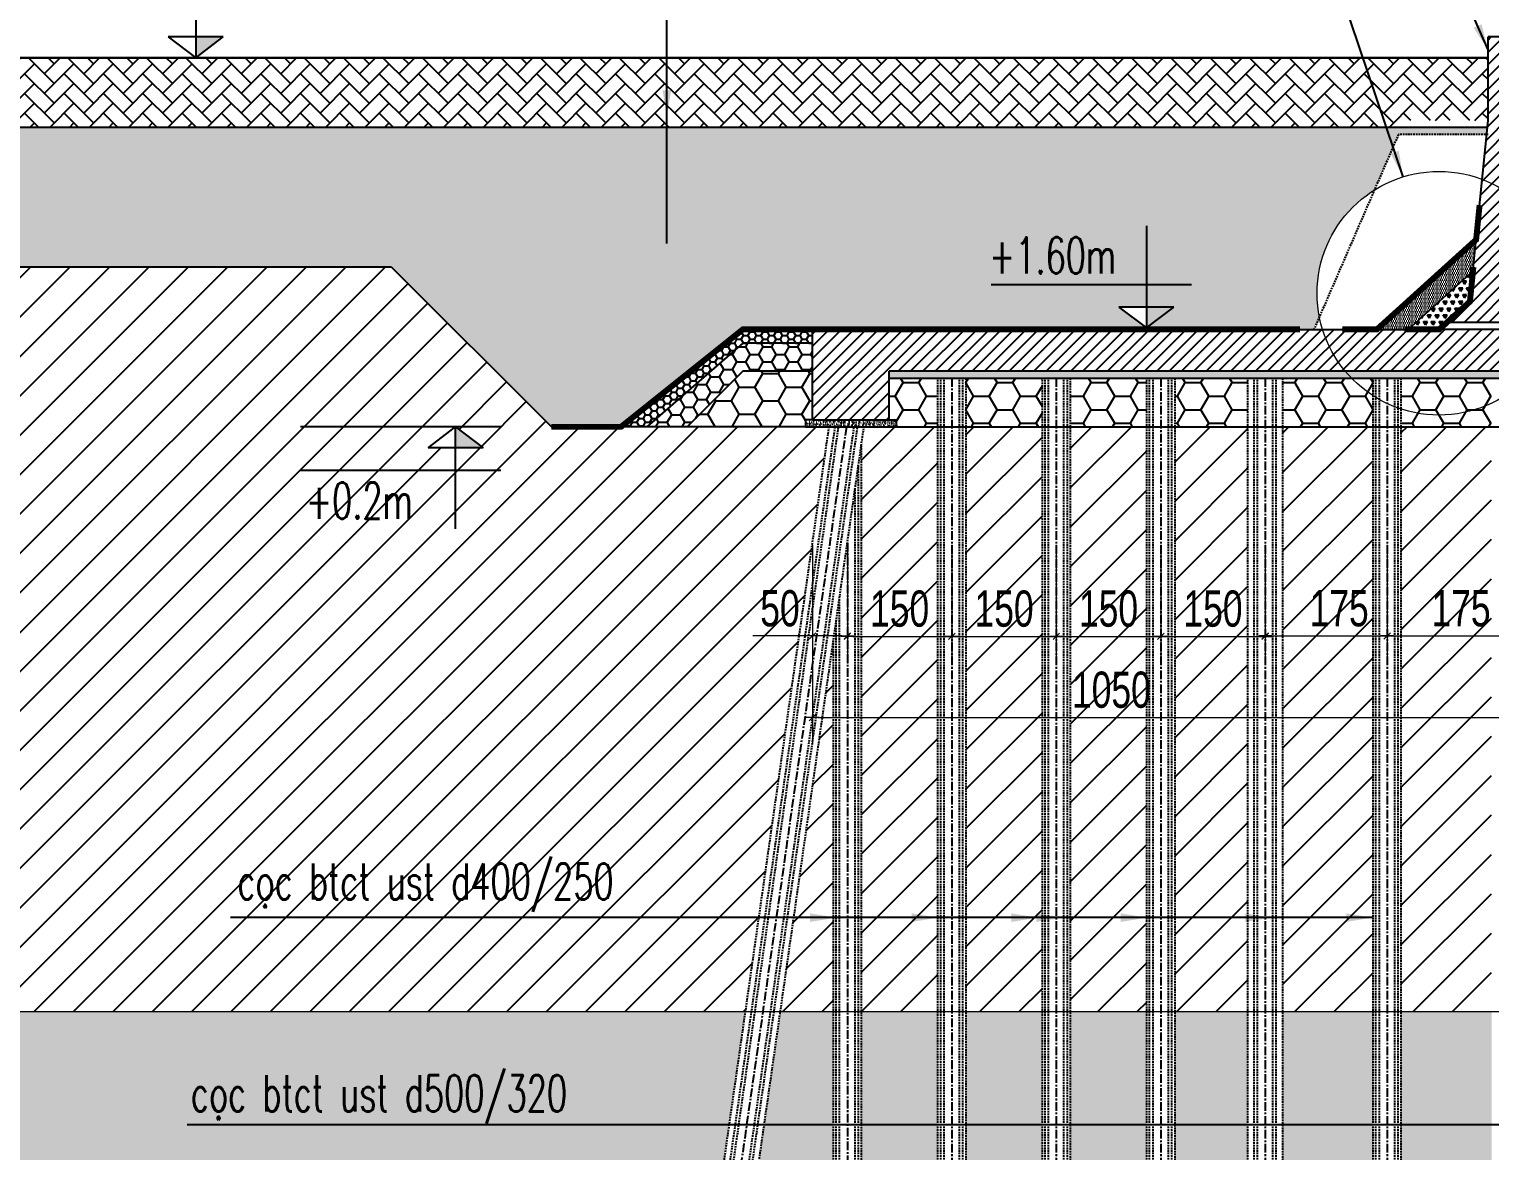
# Model space of a CAD drawing. Header units: millimetres. Extents: x -95488 to 835450, y -398213 to -214134.
# Drawn here: x 42116 to 63090, y -260190 to -244079 of the extents above; entities that cross this region are included whole.
import ezdxf
from ezdxf.enums import TextEntityAlignment as Align

# ---------------------------------------------------------------- set-up
doc = ezdxf.new("R2010")
doc.units = ezdxf.units.MM
doc.header["$MEASUREMENT"] = 0
doc.linetypes.add('CENTER', pattern=[2, 1.25, -0.25, 0.25, -0.25])
doc.linetypes.add('HIDDEN', pattern=[0.375, 0.25, -0.125])
for name, color, linetype in [('bao', 2, 'Continuous'), ('Border', 2, 'Continuous'), ('Bound', 1, 'Continuous'), ('center', 9, 'CENTER'), ('coc an', 4, 'HIDDEN'), ('DatTN', 7, 'DAT_LINE'), ('DIMENSION', 4, 'Continuous'), ('DLINE', 4, 'Continuous'), ('HACTH', 7, 'Continuous'), ('Hatch', 250, 'Continuous'), ('hidden', 4, 'HIDDEN')]:
    doc.layers.add(name, color=color, linetype=linetype)
for name, color, linetype, lineweight in [('DIM', 177, 'Continuous', 20), ('MANH1', 251, 'Continuous', 13), ('TEXT', 2, 'Continuous', 20), ('THAY', 7, 'Continuous', 25)]:
    doc.layers.add(name, color=color, linetype=linetype, lineweight=lineweight)
doc.styles.add('ROMANS', font='vnsimli.shx', dxfattribs={"width": 0.6})
doc.styles.add('THUONG', font='vnsimli.shx', dxfattribs={"width": 0.55})
doc.styles.add('TXTDIM', font='VNARIAL_0.TTF', dxfattribs={"width": 0.7})
doc.linetypes.add('DAT_LINE', pattern='A,0.2,[2,g.shx,S=0.017,R=0,X=-0.017,Y=0],0.22', length=0.42)
doc.dimstyles.new('250', dxfattribs={"dimscale": 250, "dimtxt": 1.8, "dimasz": 1.5, "dimexe": 0.5, "dimexo": 0.5, "dimgap": 0.9, "dimtad": 1, "dimdec": 3, "dimlfac": 0.1, "dimdsep": 46, "dimtxsty": 'ROMANS', "dimcen": -0.5, "dimclrd": 4, "dimclre": 7, "dimclrt": 2, "dimadec": 3, "dimazin": 2, "dimtfac": 1, "dimtdec": 3, "dimtix": 1, "dimtmove": 1, "dimatfit": 3, "dimfxl": 1, "dimtolj": 1, "dimtzin": 0, "dimlwd": -1, "dimlwe": -1, "dimarcsym": 0})
doc.dimstyles.new('DIM 260', dxfattribs={"dimscale": 260, "dimtxt": 2, "dimasz": 0.3, "dimexe": 1.5, "dimexo": 0, "dimgap": 0.5, "dimtad": 1, "dimdec": 0, "dimzin": 12, "dimdsep": 46, "dimtxsty": 'TXTDIM', "dimblk": 'SLASH', "dimcen": 1.5, "dimclrd": 256, "dimclre": 256, "dimclrt": 2, "dimadec": 0, "dimazin": 0, "dimtfac": 1, "dimtdec": 0, "dimtix": 1, "dimtmove": 0, "dimatfit": 3, "dimldrblk": 'DOT', "dimfxl": 2, "dimtolj": 1, "dimtzin": 0, "dimlwd": 9, "dimlwe": 9, "dimarcsym": 1})
pattern_1 = [(50, (606541.646, -105292.167), (71.726018, -6.2752135), [7.5, -82.5]), (355, (606541.646, -105292.17), (-13.875133, 75.219213), [6, -66]), (100.4514, (606547.62, -105292.69), (57.850938, 68.943954), [6.374019, -70.114211]), (46.1842, (606541.646, -105272.17), (106.724105, -16.551901), [11.25, -123.75]), (96.6356, (606550.54, -105273.55), (93.46627, 97.411787), [9.561029, -105.1713]), (351.1842, (606541.65, -105272.17), (93.466195, 97.41186), [9, -99]), (21, (606551.646, -105277.167), (59.690705, -40.261889), [7.5, -82.5]), (326, (606551.646, -105277.17), (24.331533, 72.5150045), [6, -66]), (71.4514, (606556.62, -105280.52), (84.022263, 32.25305), [6.374019, -70.114211]), (37.5, (606541.646, -105292.167), (1.2159855, 33.2893854), [0, -65.2, 0, -67, 0, -66.25]), (7.5, (606541.646, -105292.167), (26.3069537, 39.4411712), [0, -38.2, 0, -63.7, 0, -25.25]), (327.5, (606519.346, -105292.167), (53.3822436, -2.2554872), [0, -25, 0, -78, 0, -103.5]), (317.5, (606509.346, -105292.167), (58.318617, 10.0104982), [0, -32.5, 0, -51.8, 0, -73.5])]

# ---------------------------------------------------------------- blocks, each defined once
blk = doc.blocks.new('Caodo')
at = {"layer": 'DLINE'}
blk.add_hatch(color=256, dxfattribs=at).paths.add_polyline_path([(-0.018, 1.186), (-1.598, 1.186), (-0.018, -0.014)])
for p, q in [((-0.018, 5.849), (-0.018, -0.014)), ((8.891, 2.486), (-2.606, 2.486)), ((-0.018, -0.014), (-1.598, 1.186)), ((-1.598, 1.186), (1.562, 1.186)), ((1.562, 1.186), (-0.018, -0.014)), ((-2.606, -0.014), (8.891, -0.014))]:
    blk.add_line(p, q, dxfattribs=at)
blk = doc.blocks.new('SLASH')
at = {"layer": 'DIM', "color": 16, "linetype": 'Continuous'}
for p, q in [((-1.2, 0), (1.2, 0)), ((-0.6, -0.6), (0.6, 0.6))]:
    blk.add_line(p, q, dxfattribs=at)
blk = doc.blocks.new('*D101')
at = {"layer": 'Defpoints', "color": 0}
for p in [(53365, -251484), (53865, -251484), (53865, -252795)]:
    blk.add_point(p, dxfattribs=at)
at = {"layer": 'DIM', "lineweight": 9}
for p, q in [((53365, -251484), (53365, -253185)), ((53865, -251484), (53865, -253185)), ((53365, -252795), (52507, -252795)), ((53787, -252795), (53443, -252795))]:
    blk.add_line(p, q, dxfattribs=at)
at = {"layer": 'DIM', "lineweight": 9, "xscale": 78, "yscale": 78, "zscale": 78, "rotation": 180}
blk.add_blockref('SLASH', (53365, -252795), dxfattribs=at)
at = {"layer": 'DIM', "lineweight": 9, "xscale": 78, "yscale": 78, "zscale": 78}
blk.add_blockref('SLASH', (53865, -252795), dxfattribs=at)
at = {"layer": 'DIM', "color": 2, "insert": (52897, -252400), "char_height": 520, "attachment_point": 5, "style": 'TXTDIM'}
blk.add_mtext('\\A1;50', dxfattribs=at)
blk = doc.blocks.new('_Dot')
at = {"color": 0, "linetype": 'ByBlock', "lineweight": -2}
blk.add_line((-0.5, 0), (-1, 0), dxfattribs=at)
at = {"color": 0, "linetype": 'ByBlock', "const_width": 0.5}
blk.add_lwpolyline([(-0.25, 0, 1), (0.25, 0, 1)], format="xyb", close=True, dxfattribs=at)
blk = doc.blocks.new('*D102')
at = {"layer": 'Defpoints', "color": 0}
for p in [(53865, -251484), (55365, -251484), (55365, -252801)]:
    blk.add_point(p, dxfattribs=at)
at = {"layer": 'DIM', "lineweight": 9}
for p, q in [((53865, -251484), (53865, -253191)), ((55365, -251484), (55365, -253191)), ((53943, -252801), (55287, -252801))]:
    blk.add_line(p, q, dxfattribs=at)
at = {"layer": 'DIM', "lineweight": 9, "xscale": 78, "yscale": 78, "zscale": 78, "rotation": 180}
blk.add_blockref('SLASH', (53865, -252801), dxfattribs=at)
at = {"layer": 'DIM', "lineweight": 9, "xscale": 78, "yscale": 78, "zscale": 78}
blk.add_blockref('SLASH', (55365, -252801), dxfattribs=at)
at = {"layer": 'DIM', "color": 2, "insert": (54615, -252405), "char_height": 520, "attachment_point": 5, "style": 'TXTDIM'}
blk.add_mtext('\\A1;150', dxfattribs=at)
blk = doc.blocks.new('*D103')
at = {"layer": 'Defpoints', "color": 0}
for p in [(55365, -251484), (56865, -251484), (56865, -252801)]:
    blk.add_point(p, dxfattribs=at)
at = {"layer": 'DIM', "lineweight": 9}
for p, q in [((55365, -251484), (55365, -253191)), ((56865, -251484), (56865, -253191)), ((55443, -252801), (56787, -252801))]:
    blk.add_line(p, q, dxfattribs=at)
at = {"layer": 'DIM', "lineweight": 9, "xscale": 78, "yscale": 78, "zscale": 78, "rotation": 180}
blk.add_blockref('SLASH', (55365, -252801), dxfattribs=at)
at = {"layer": 'DIM', "lineweight": 9, "xscale": 78, "yscale": 78, "zscale": 78}
blk.add_blockref('SLASH', (56865, -252801), dxfattribs=at)
at = {"layer": 'DIM', "color": 2, "insert": (56115, -252405), "char_height": 520, "attachment_point": 5, "style": 'TXTDIM'}
blk.add_mtext('\\A1;150', dxfattribs=at)
blk = doc.blocks.new('*D104')
at = {"layer": 'Defpoints', "color": 0}
for p in [(56865, -251484), (58365, -251484), (58365, -252801)]:
    blk.add_point(p, dxfattribs=at)
at = {"layer": 'DIM', "lineweight": 9}
for p, q in [((56865, -251484), (56865, -253191)), ((58365, -251484), (58365, -253191)), ((56943, -252801), (58287, -252801))]:
    blk.add_line(p, q, dxfattribs=at)
at = {"layer": 'DIM', "lineweight": 9, "xscale": 78, "yscale": 78, "zscale": 78, "rotation": 180}
blk.add_blockref('SLASH', (56865, -252801), dxfattribs=at)
at = {"layer": 'DIM', "lineweight": 9, "xscale": 78, "yscale": 78, "zscale": 78}
blk.add_blockref('SLASH', (58365, -252801), dxfattribs=at)
at = {"layer": 'DIM', "color": 2, "insert": (57615, -252405), "char_height": 520, "attachment_point": 5, "style": 'TXTDIM'}
blk.add_mtext('\\A1;150', dxfattribs=at)
blk = doc.blocks.new('*D105')
at = {"layer": 'Defpoints', "color": 0}
for p in [(58365, -251484), (59865, -251484), (59865, -252801)]:
    blk.add_point(p, dxfattribs=at)
at = {"layer": 'DIM', "lineweight": 9}
for p, q in [((58365, -251484), (58365, -253191)), ((59865, -251484), (59865, -253191)), ((58443, -252801), (59787, -252801))]:
    blk.add_line(p, q, dxfattribs=at)
at = {"layer": 'DIM', "lineweight": 9, "xscale": 78, "yscale": 78, "zscale": 78, "rotation": 180}
blk.add_blockref('SLASH', (58365, -252801), dxfattribs=at)
at = {"layer": 'DIM', "lineweight": 9, "xscale": 78, "yscale": 78, "zscale": 78}
blk.add_blockref('SLASH', (59865, -252801), dxfattribs=at)
at = {"layer": 'DIM', "color": 2, "insert": (59115, -252405), "char_height": 520, "attachment_point": 5, "style": 'TXTDIM'}
blk.add_mtext('\\A1;150', dxfattribs=at)
blk = doc.blocks.new('*D106')
at = {"layer": 'Defpoints', "color": 0}
for p in [(59865, -251484), (61615, -251484), (61615, -252795)]:
    blk.add_point(p, dxfattribs=at)
at = {"layer": 'DIM', "lineweight": 9}
for p, q in [((59865, -251484), (59865, -253185)), ((61615, -251484), (61615, -253185)), ((59943, -252795), (61537, -252795))]:
    blk.add_line(p, q, dxfattribs=at)
at = {"layer": 'DIM', "lineweight": 9, "xscale": 78, "yscale": 78, "zscale": 78, "rotation": 180}
blk.add_blockref('SLASH', (59865, -252795), dxfattribs=at)
at = {"layer": 'DIM', "lineweight": 9, "xscale": 78, "yscale": 78, "zscale": 78}
blk.add_blockref('SLASH', (61615, -252795), dxfattribs=at)
at = {"layer": 'DIM', "color": 2, "insert": (60927, -252400), "char_height": 520, "attachment_point": 5, "style": 'TXTDIM'}
blk.add_mtext('\\A1;175', dxfattribs=at)
blk = doc.blocks.new('*D107')
at = {"layer": 'Defpoints', "color": 0}
for p in [(53365, -251484), (63865, -251484), (63865, -253965)]:
    blk.add_point(p, dxfattribs=at)
at = {"layer": 'DIM', "lineweight": 9}
for p, q in [((53365, -251484), (53365, -254355)), ((63865, -251484), (63865, -254355)), ((53443, -253965), (63787, -253965))]:
    blk.add_line(p, q, dxfattribs=at)
at = {"layer": 'DIM', "lineweight": 9, "xscale": 78, "yscale": 78, "zscale": 78, "rotation": 180}
blk.add_blockref('SLASH', (53365, -253965), dxfattribs=at)
at = {"layer": 'DIM', "lineweight": 9, "xscale": 78, "yscale": 78, "zscale": 78}
blk.add_blockref('SLASH', (63865, -253965), dxfattribs=at)
at = {"layer": 'DIM', "color": 2, "insert": (57656, -253570), "char_height": 520, "attachment_point": 5, "style": 'TXTDIM'}
blk.add_mtext('\\A1;1050', dxfattribs=at)
blk = doc.blocks.new('*D129')
at = {"layer": 'Defpoints', "color": 0}
for p in [(61615, -251484), (63365, -251484), (63365, -252795)]:
    blk.add_point(p, dxfattribs=at)
at = {"layer": 'DIM', "lineweight": 9}
for p, q in [((61615, -251484), (61615, -253185)), ((63365, -251484), (63365, -253185)), ((61693, -252795), (63287, -252795))]:
    blk.add_line(p, q, dxfattribs=at)
at = {"layer": 'DIM', "lineweight": 9, "xscale": 78, "yscale": 78, "zscale": 78, "rotation": 180}
blk.add_blockref('SLASH', (61615, -252795), dxfattribs=at)
at = {"layer": 'DIM', "lineweight": 9, "xscale": 78, "yscale": 78, "zscale": 78}
blk.add_blockref('SLASH', (63365, -252795), dxfattribs=at)
at = {"layer": 'DIM', "color": 2, "insert": (62677, -252400), "char_height": 520, "attachment_point": 5, "style": 'TXTDIM'}
blk.add_mtext('\\A1;175', dxfattribs=at)

msp = doc.modelspace()

# ---------------------------------------------------------------- hatches: boundary and pattern name
at = {"layer": 'HACTH'}
h = msp.add_hatch(dxfattribs=at)
h.set_pattern_fill('DOTS', color=256, scale=500, style=0)
h.set_pattern_definition([(0, (891347.102, -94489.252), (15.625, 31.25), [0, -31.25])])
h.paths.add_polyline_path([(62849, -247547.5), (62854.3, -247494.8), (62893.5, -247102.6), (61470.5, -248390.3), (61917.6, -248390.3)])
h = msp.add_hatch(dxfattribs=at)
h.set_pattern_fill('TRIANG', color=256, scale=300, style=0)
h.set_pattern_definition([(60, (891347.1, -94489.25), (-56.25, 97.427858), [56.25, -56.25]), (120, (891347.1, -94489.25), (-112.5, 6e-08), [56.25, -56.25]), (0, (891318.98, -94440.54), (56.25, 97.427858), [56.25, -56.25])])
h.paths.add_polyline_path([(62804.5, -247992.3), (62849, -247547.5), (61917.6, -248390.3), (62364.7, -248390.3)])
at = {"layer": 'Hatch'}
h = msp.add_hatch(dxfattribs=at)
h.set_pattern_fill('ANSI31', color=256, scale=1000, style=0)
h.set_pattern_definition([(45, (111365.48, -3247.08), (-88.38835, 88.38835), [])])
h.paths.add_polyline_path([(54464.7, -248990.3), (55042.8, -248990.3, 0.1427326), (54841.2, -248390.3), (53364.7, -248390.3), (53364.7, -249690.3), (54464.7, -249690.3)])
h.paths.add_polyline_path([(60688.7, -248390.3), (59261.4, -248390.3), (59257, -248393.7), (59252.5, -248390.3), (54841.2, -248390.3, -0.1427326), (55042.8, -248990.3), (61014.2, -248990.3, -0.0984794)])
h.paths.add_polyline_path([(63864.7, -248390.3), (63364.7, -248390.3), (62364.7, -248390.3), (61917.6, -248390.3), (60688.7, -248390.3, 0.0984794), (61014.2, -248990.3), (63705.5, -248990.3, 0.0395282), (63864.7, -248764.6)])
h.paths.add_polyline_path([(63864.7, -248764.6, -0.0395282), (63705.5, -248990.3), (63864.7, -248990.3)], flags=17)
h.paths.add_polyline_path([(63364.7, -246440, 0.0624306), (62980.1, -246236.3), (62804.5, -247992.3), (62475.2, -248290.3), (63364.7, -248290.3)])
h.paths.add_polyline_path([(63364.7, -245290.3), (63364.7, -244190.3), (63064.7, -244190.3), (63064.7, -245390.3), (62980.1, -246236.3, -0.0624306), (63364.7, -246440)])
h = msp.add_hatch(dxfattribs=at)
h.set_pattern_fill('AR-HBONE', color=256, scale=50, style=0)
h.set_pattern_definition([(45, (499406.82, 226214.18), (2e-14, 282.84271), [600, -200]), (135, (499548.24, 226355.6), (2e-14, 282.84271), [600, -200])])
h.paths.add_polyline_path([(63064.7, -244490.3), (41690.7, -244490.3), (41690.7, -245490.3), (61821.4, -245490.3), (61864.7, -245390.3), (63064.7, -245390.3)])
h = msp.add_hatch(dxfattribs=at)
h.set_pattern_fill('AR-SAND', color=256, scale=150, style=0)
h.paths.add_polyline_path([(41327, -247490.3), (41327, -245490.3), (27651.1, -245490.3), (27651.1, -247490.3)])
h.paths.add_polyline_path([(41578.9, -245490.3), (41578.9, -247490.3), (47314.7, -247490.3), (49614.7, -249790.3), (50614.7, -249790.3), (52364.7, -248390.3), (52914.7, -248390.3), (60364.7, -248390.3), (60564.7, -248390.3), (60643.1, -248209.5, -0.0485357), (60610.3, -247872.2, -0.2584883), (61432, -246388.9), (61778, -245590.3), (63044.7, -245590.3), (63054.7, -245490.3)])
h.paths.add_polyline_path([(58554, -248069.4), (58159, -248369.4), (57764.1, -248069.4)], flags=16)
h.paths.add_polyline_path([(55769.8, -247701.1), (57768.1, -247701.1), (57768.1, -246921.1), (55769.8, -246921.1)], flags=24)
at = {"layer": 'Hatch', "lineweight": 30}
h = msp.add_hatch(dxfattribs=at)
h.set_pattern_fill('DOTS', color=4, scale=500, style=0)
h.set_pattern_definition([(0, (891347.102, -94489.252), (15.625, 31.25), [0, -31.25])])
h.paths.add_polyline_path([(62849, -247547.5), (62854.3, -247494.8), (62893.5, -247102.6), (61470.5, -248390.3), (61917.6, -248390.3)])
at = {"layer": 'Hatch'}
h = msp.add_hatch(dxfattribs=at)
h.set_pattern_fill('ANSI31', color=256, scale=3200, style=0)
h.paths.add_polyline_path([(41578.9, -258190.3), (52397.9, -258190.3), (53597.9, -249790.3), (53364.7, -249790.3), (53264.7, -249790.3), (50614.7, -249790.3), (49614.7, -249790.3), (47314.7, -247490.3), (41578.9, -247490.3)])
h.paths.add_polyline_path([(47844.6, -250090.3), (48239.6, -249790.3), (48634.5, -250090.3)], flags=16)
h.paths.add_polyline_path([(53664.7, -252858.1), (52903, -258190.3), (53664.7, -258190.3)])
h.paths.add_polyline_path([(54064.7, -258190.3), (55164.7, -258190.3), (55164.7, -249790.3), (54103, -249790.3), (54064.7, -250058.1)])
h.paths.add_polyline_path([(55564.7, -258190.3), (56664.7, -258190.3), (56664.7, -249790.3), (55564.7, -249790.3)])
h.paths.add_polyline_path([(57064.7, -258190.3), (58164.7, -258190.3), (58164.7, -249790.3), (57064.7, -249790.3)])
h.paths.add_polyline_path([(58564.7, -258190.3), (59614.7, -258190.3), (59614.7, -249790.3), (58564.7, -249790.3)])
h.paths.add_polyline_path([(60114.7, -258190.3), (61414.7, -258190.3), (61414.7, -249790.3), (60114.7, -249790.3)])
h.paths.add_polyline_path([(61814.7, -258190.3), (63114.7, -258190.3), (63114.7, -249790.3), (61814.7, -249790.3)])
h.paths.add_polyline_path([(64064.7, -255658.1), (63614.7, -252508.1), (63614.7, -258190.3), (64064.7, -258190.3)])
h.paths.add_polyline_path([(45959.9, -251222.8), (47700.7, -251222.8), (47700.7, -250442.8), (45959.9, -250442.8)], flags=24)
h.paths.add_polyline_path([(44907.6, -256953.1), (51999.4, -256953.1), (51999.4, -255764.5), (44907.6, -255764.5)], flags=24)
h.paths.add_polyline_path([(54100.4, -252009.9), (55129.1, -252009.9), (55129.1, -252800.5), (54100.4, -252800.5)], flags=24)
h.paths.add_polyline_path([(55600.4, -252009.9), (56629.1, -252009.9), (56629.1, -252800.5), (55600.4, -252800.5)], flags=24)
h.paths.add_polyline_path([(57100.4, -252009.9), (58129.1, -252009.9), (58129.1, -252800.5), (57100.4, -252800.5)], flags=24)
h.paths.add_polyline_path([(57000.1, -253174.6), (58311.6, -253174.6), (58311.6, -253965.2), (57000.1, -253965.2)], flags=9)
h.paths.add_polyline_path([(58600.4, -252009.9), (59629.1, -252009.9), (59629.1, -252800.5), (58600.4, -252800.5)], flags=9)
h.paths.add_polyline_path([(60410.9, -252004.2), (61443.6, -252004.2), (61443.6, -252794.9), (60410.9, -252794.9)], flags=9)
h = msp.add_hatch(dxfattribs=at)
h.set_pattern_fill('TRIANG', color=256, scale=300, style=0)
h.set_pattern_definition([(60, (891347.1, -94489.25), (-56.25, 97.427858), [56.25, -56.25]), (120, (891347.1, -94489.25), (-112.5, 6e-08), [56.25, -56.25]), (0, (891318.98, -94440.54), (56.25, 97.427858), [56.25, -56.25])])
h.paths.add_polyline_path([(62804.5, -247992.3), (62849, -247547.5), (61917.6, -248390.3), (62364.7, -248390.3)])
h = msp.add_hatch(dxfattribs=at)
h.set_pattern_fill('HONEY', color=256, scale=500, style=0)
h.set_pattern_definition([(0, (719404.33, -94489.25), (93.75, 54.1265875), [62.5, -125]), (120, (719404.33, -94489.25), (-93.75, 54.126588), [62.5, -125]), (60, (719404.33, -94489.25), (2e-07, 108.2531754), [-125, 62.5])])
h.paths.add_polyline_path([(50614.7, -249790.3), (50984.7, -249790.3), (52364.7, -248590.3), (53364.7, -248590.3), (53364.7, -248390.3), (52364.7, -248390.3)])
h = msp.add_hatch(dxfattribs=at)
h.set_pattern_fill('HONEY', color=256, scale=1000, style=0)
h.set_pattern_definition([(0, (719404.33, -94489.25), (187.5, 108.253175), [125, -250]), (120, (719404.33, -94489.25), (-187.5, 108.253176), [125, -250]), (60, (719404.33, -94489.25), (4e-07, 216.50635), [-250, 125])])
h.paths.add_polyline_path([(50984.7, -249790.3), (51564.7, -249790.3), (52364.7, -248990.3), (53364.7, -248990.3), (53364.7, -248590.3), (52364.7, -248590.3)])
h = msp.add_hatch(dxfattribs=at)
h.set_pattern_fill('HONEY', color=256, scale=1800, style=0)
h.paths.add_polyline_path([(51564.7, -249790.3), (53264.7, -249790.3), (53264.7, -249690.3), (53364.7, -249690.3), (53364.7, -248990.3), (52364.7, -248990.3)])
h = msp.add_hatch(dxfattribs=at)
h.set_pattern_fill('AR-CONC', color=256, scale=10, style=0)
h.set_pattern_definition(pattern_1)
h.paths.add_polyline_path([(58637.1, -248990.3), (54464.7, -248990.3), (54464.7, -249090.3), (58637.1, -249090.3)])
h = msp.add_hatch(dxfattribs=at)
h.set_pattern_fill('HONEY', color=256, scale=1800, style=0)
h.set_pattern_definition([(0, (111365.48, -3247.08), (337.5, 194.85572), [225, -450]), (120, (111365.48, -3247.08), (-337.5, 194.85572), [225, -450]), (60, (111365.48, -3247.08), (7e-07, 389.71143), [-450, 225])])
h.paths.add_polyline_path([(55042.4, -249090.3), (54464.7, -249090.3), (54464.7, -249690.3), (54564.7, -249690.3), (54564.7, -249790.3), (54755.6, -249790.3, 0.1721313)])
h.paths.add_polyline_path([(55164.7, -249790.3), (55164.7, -249090.3), (55042.4, -249090.3, -0.1721313), (54755.6, -249790.3)])
h.paths.add_polyline_path([(56664.7, -249090.3), (55564.7, -249090.3), (55564.7, -249790.3), (56664.7, -249790.3)])
h.paths.add_polyline_path([(58164.7, -249090.3), (57064.7, -249090.3), (57064.7, -249790.3), (58164.7, -249790.3)])
h.paths.add_polyline_path([(59614.7, -249790.3), (59614.7, -249090.3), (58564.7, -249090.3), (58564.7, -249790.3)])
h.paths.add_polyline_path([(61414.7, -249790.3), (61414.7, -249344.6, -0.057558), (61104, -249090.3), (60114.7, -249090.3), (60114.7, -249790.3)])
h.paths.add_polyline_path([(63114.7, -249450.6), (63114.7, -249090.3), (61814.7, -249090.3), (61814.7, -249534.7, 0.1930873)])
h.paths.add_polyline_path([(63114.7, -249790.3), (63114.7, -249450.6, -0.1930873), (61814.7, -249534.7), (61814.7, -249790.3)])
h.paths.add_polyline_path([(61104, -249090.3, 0.057558), (61414.7, -249344.6), (61414.7, -249090.3)], flags=17)
h.paths.add_polyline_path([(63731.5, -249790.3), (63864.7, -249790.3), (63864.7, -249090.3), (63631.5, -249090.3)])
h = msp.add_hatch(dxfattribs=at)
h.set_pattern_fill('AR-CONC', color=256, scale=10, style=0)
h.set_pattern_definition(pattern_1)
h.paths.add_polyline_path([(63964.7, -248990.3), (58637.1, -248990.3), (58637.1, -249090.3), (63964.7, -249090.3)])
h = msp.add_hatch(dxfattribs=at)
h.set_pattern_fill('AR-CONC', color=256, scale=10, style=0)
h.set_pattern_definition(pattern_1)
h.paths.add_polyline_path([(54564.7, -249690.3), (54464.7, -249690.3), (53364.7, -249690.3), (53264.7, -249690.3), (53264.7, -249790.3), (53364.7, -249790.3), (54564.7, -249790.3)])
h = msp.add_hatch(dxfattribs=at)
h.set_pattern_fill('ANSI33', color=256, scale=2200, style=0)
h.paths.add_polyline_path([(85588.8, -258190.3), (81550.7, -258190.3), (82130.7, -261090.4), (85008.8, -261090.4)])
h.paths.add_polyline_path([(81169.7, -259345.1), (80820.6, -261090.4), (81518.8, -261090.4)])
h.paths.add_polyline_path([(80788.8, -258190.3), (76750.7, -258190.3), (77330.7, -261090.4), (80208.8, -261090.4)])
h.paths.add_polyline_path([(76369.7, -259345.1), (76020.6, -261090.4), (76718.8, -261090.4)])
h.paths.add_polyline_path([(75988.8, -258190.3), (71950.7, -258190.3), (72530.7, -261090.4), (75408.8, -261090.4)])
h.paths.add_polyline_path([(71569.7, -259345), (71220.6, -261090.4), (71918.8, -261090.4)])
h.paths.add_polyline_path([(71188.8, -258190.3), (67000.7, -258190.3), (66420.6, -261090.4), (70608.8, -261090.4)])
h.paths.add_polyline_path([(66388.8, -258190.3), (64931.5, -258190.3), (65345.8, -261090.4), (65808.8, -261090.4)])
h.paths.add_polyline_path([(64664.7, -259858.1), (64664.7, -261090.4), (64840.8, -261090.4)])
h.paths.add_polyline_path([(64064.7, -258190.3), (63614.7, -258190.3), (63614.7, -261090.4), (64064.7, -261090.4)])
h.paths.add_polyline_path([(63114.7, -258190.3), (61814.7, -258190.3), (61814.7, -261090.4), (63114.7, -261090.4)])
h.paths.add_polyline_path([(61414.7, -258190.3), (60114.7, -258190.3), (60114.7, -261090.4), (61414.7, -261090.4)])
h.paths.add_polyline_path([(59614.7, -258190.3), (58564.7, -258190.3), (58564.7, -261090.4), (59614.7, -261090.4)])
h.paths.add_polyline_path([(58164.7, -258190.3), (57064.7, -258190.3), (57064.7, -261090.4), (58164.7, -261090.4)])
h.paths.add_polyline_path([(56664.7, -258190.3), (55564.7, -258190.3), (55564.7, -261090.4), (56664.7, -261090.4)])
h.paths.add_polyline_path([(55164.7, -258190.3), (54064.7, -258190.3), (54064.7, -261090.4), (55164.7, -261090.4)])
h.paths.add_polyline_path([(53664.7, -258190.3), (52903, -258190.3), (52488.7, -261090.4), (53664.7, -261090.4)])
h.paths.add_polyline_path([(52397.9, -258190.3), (41578.9, -258190.3), (41578.9, -260067.4), (41952.7, -260691), (41578.9, -260420.2), (41578.9, -261090.3), (51983.6, -261090.4)])
h.paths.add_polyline_path([(44239.2, -259995.9), (51331, -259995.9), (51331, -258807.3), (44239.2, -258807.3)], flags=24)
h.paths.add_polyline_path([(29833.7, -260230.3), (30319.1, -260230.3), (30319.1, -259450.3), (29833.7, -259450.3)], flags=24)
h.paths.add_polyline_path([(40743, -258673.2), (41327, -259373.6), (41327, -258190.3), (27651.1, -258190.3), (27651.1, -261090.3), (41327, -261090.3), (41327, -260237.7), (41952.7, -260691)])
h.paths.add_polyline_path([(29470.3, -259303.2), (29504.2, -259266.6), (29540.4, -259232.1), (29578.6, -259199.9), (29618.7, -259170.2), (29660.6, -259143), (29704.1, -259118.5), (29749.1, -259096.7), (29795.3, -259077.8), (29842.6, -259061.8), (29890.8, -259048.7), (29939.7, -259038.7), (29989.2, -259031.7), (30039, -259027.8), (30088.9, -259027.1), (30138.8, -259029.4), (30188.4, -259034.8), (30237.6, -259043.3), (30286.2, -259054.9), (30334, -259069.4), (30380.8, -259086.9), (30426.4, -259107.2), (30470.6, -259130.4), (30513.4, -259156.3), (30554.4, -259184.7), (30593.6, -259215.7), (30630.8, -259249), (30665.8, -259284.6), (30698.6, -259322.3), (30728.9, -259362), (30756.8, -259403.5), (30782, -259446.6), (30804.4, -259491.2), (30824.1, -259537.1), (30840.8, -259584.2), (30854.6, -259632.2), (30865.4, -259680.9), (30873.2, -259730.3), (30877.8, -259780), (30879.4, -259829.9), (30877.8, -259879.8), (30873.2, -259929.6), (30865.4, -259978.9), (30854.6, -260027.7), (30840.8, -260075.7), (30824.1, -260122.7), (30804.4, -260168.6), (30782, -260213.2), (30756.8, -260256.4), (30728.9, -260297.8), (30698.6, -260337.5), (30665.8, -260375.2), (30630.8, -260410.8), (30593.6, -260444.1), (30554.4, -260475.1), (30513.4, -260503.6), (30470.6, -260529.4), (30426.4, -260552.6), (30380.8, -260572.9), (30334, -260590.4), (30286.2, -260605), (30237.6, -260616.5), (30188.4, -260625), (30138.8, -260630.4), (30088.9, -260632.8), (30039, -260632), (29989.2, -260628.1), (29939.7, -260621.1), (29890.8, -260611.1), (29842.6, -260598.1), (29795.3, -260582), (29749.1, -260563.1), (29704.1, -260541.3), (29660.6, -260516.8), (29618.7, -260489.6), (29578.6, -260459.9), (29540.4, -260427.7), (29504.2, -260393.3), (29470.3, -260356.6), (29438.7, -260317.9), (29409.6, -260277.3), (29383.1, -260235), (29359.3, -260191.1), (29338.2, -260145.8), (29320, -260099.3), (29304.7, -260051.8), (29292.4, -260003.4), (29283.1, -259954.3), (29276.9, -259904.7), (29273.8, -259854.9), (29273.8, -259804.9), (29276.9, -259755.1), (29283.1, -259705.5), (29292.4, -259656.5), (29304.7, -259608.1), (29320, -259560.5), (29338.2, -259514), (29359.3, -259468.7), (29383.1, -259424.8), (29409.6, -259382.5), (29438.7, -259341.9)])

# ---------------------------------------------------------------- linework, layer by layer
at = {"layer": 'bao'}
for p, q in [((62964.7, -244490.3), (41578.9, -244490.3)), ((53364.7, -249690.3), (54464.7, -249690.3))]:
    msp.add_line(p, q, dxfattribs=at)
for points in [[(54464.7, -249090.3), (63964.7, -249090.3), (63964.7, -248990.3), (54464.7, -248990.3)], [(53364.7, -249690.3), (53264.7, -249690.3), (53264.7, -249690.3), (53264.7, -249790.3), (53264.7, -249790.3), (53364.7, -249790.3)], [(54464.7, -249690.3), (54564.7, -249690.3), (54564.7, -249690.3), (54564.7, -249790.3), (54564.7, -249790.3), (54464.7, -249790.3)]]:
    msp.add_lwpolyline(points, dxfattribs=at)
at = {"layer": 'Border'}
for p, q in [((63064.7, -245390.3), (63064.7, -244190.3)), ((63364.7, -244190.3), (63064.7, -244190.3)), ((62804.5, -247992.3), (63064.7, -245390.3)), ((62364.7, -248390.3), (62804.5, -247992.3)), ((53364.7, -248390.3), (62364.7, -248390.3)), ((53364.7, -249690.3), (53364.7, -248390.3)), ((63364.7, -248390.3), (62364.7, -248390.3)), ((63864.7, -248990.3), (54464.7, -248990.3)), ((63864.7, -248990.3), (54464.7, -248990.3)), ((54464.7, -249690.3), (54464.7, -248990.3)), ((53264.7, -249790.3), (50614.7, -249790.3)), ((53364.7, -249790.3), (53264.7, -249790.3)), ((53364.7, -249790.3), (63864.7, -249790.3))]:
    msp.add_line(p, q, dxfattribs=at)
for points in [[(62893.5, -247102.6), (61470.5, -248390.3)], [(63364.7, -248290.3), (62475.2, -248290.3)], [(53364.7, -248590.3), (52364.7, -248590.3), (50984.7, -249790.3)], [(53364.7, -248990.3), (52364.7, -248990.3), (51564.7, -249790.3)]]:
    msp.add_lwpolyline(points, dxfattribs=at)
at = {"layer": 'Bound'}
msp.add_line((41578.9, -244490.3), (63064.7, -244490.3), dxfattribs=at)
at = {"layer": 'Bound', "color": 3}
msp.add_lwpolyline([(62849, -247547.5), (61917.6, -248390.3)], dxfattribs=at)
at = {"layer": 'center', "ltscale": 100}
for p, q in [((55364.7, -249090.3), (55364.7, -270890.3)), ((56864.7, -249090.3), (56864.7, -270890.3)), ((58364.7, -249090.3), (58364.7, -270890.3)), ((59864.7, -249090.3), (59864.7, -270890.3)), ((59864.7, -249090.3), (59864.7, -270890.3)), ((61614.7, -249090.3), (61614.7, -270890.3)), ((53850.4, -249790.3), (50767.6, -271370.2)), ((53864.7, -251458.1), (53864.7, -271490.3))]:
    msp.add_line(p, q, dxfattribs=at)
at = {"layer": 'coc an', "color": 8, "ltscale": 100}
for p, q in [((55205, -270890.3), (55205, -249090.3)), ((55253.9, -270890.3), (55253.9, -249090.3)), ((55475.5, -270890.3), (55475.5, -249090.3)), ((55524.4, -270890.3), (55524.4, -249090.3)), ((56705, -270890.3), (56705, -249090.3)), ((56753.9, -270890.3), (56753.9, -249090.3)), ((56975.5, -270890.3), (56975.5, -249090.3)), ((57024.4, -270890.3), (57024.4, -249090.3)), ((58205, -270890.3), (58205, -249090.3)), ((58253.9, -270890.3), (58253.9, -249090.3)), ((58475.5, -270890.3), (58475.5, -249090.3)), ((58524.4, -270890.3), (58524.4, -249090.3)), ((59705, -270890.3), (59705, -249090.3)), ((59753.9, -270890.3), (59753.9, -249090.3)), ((59975.5, -270890.3), (59975.5, -249090.3)), ((60024.4, -270890.3), (60024.4, -249090.3)), ((61455, -270890.3), (61455, -249090.3)), ((61503.9, -270890.3), (61503.9, -249090.3)), ((61725.5, -270890.3), (61725.5, -249090.3)), ((61774.4, -270890.3), (61774.4, -249090.3)), ((50609.5, -271347.6), (53689.1, -249790.3)), ((50657.9, -271354.6), (53738.5, -249790.3)), ((50877.3, -271385.9), (53962.4, -249790.3)), ((50925.7, -271392.8), (54011.8, -249790.3)), ((54024.4, -271490.3), (54024.4, -250340.1)), ((53975.5, -271490.3), (53975.5, -250682.4)), ((53753.9, -271490.3), (53753.9, -252233.8)), ((53705, -271490.3), (53705, -252576.2))]:
    msp.add_line(p, q, dxfattribs=at)
at = {"layer": 'coc an', "ltscale": 100}
for points in [[(55564.7, -249090.3), (55564.7, -270890.3), (55164.7, -270890.3), (55164.7, -249090.3)], [(57064.7, -249090.3), (57064.7, -270890.3), (56664.7, -270890.3), (56664.7, -249090.3)], [(58564.7, -249090.3), (58564.7, -270890.3), (58164.7, -270890.3), (58164.7, -249090.3)], [(60114.7, -249090.3), (60114.7, -270890.3), (59614.7, -270890.3), (59614.7, -249090.3)], [(61814.7, -249090.3), (61814.7, -270890.3), (61414.7, -270890.3), (61414.7, -249090.3)], [(53597.9, -249790.3), (50520.1, -271334.9), (51015.1, -271405.6), (54103, -249790.3)], [(54064.7, -250058.1), (54064.7, -271490.3), (53664.7, -271490.3), (53664.7, -252858.1)]]:
    msp.add_lwpolyline(points, dxfattribs=at)
at = {"layer": 'DatTN', "ltscale": 1000}
for p, q in [((27651.1, -247490.3), (47314.7, -247490.3)), ((47314.7, -247490.3), (49614.7, -249790.3))]:
    msp.add_line(p, q, dxfattribs=at)
at = {"layer": 'DIM', "color": 4, "lineweight": 30}
for p, q in [((62943.2, -246605.1), (62893.5, -247102.6)), ((62804.5, -247992.3), (62849, -247547.5)), ((62364.7, -248390.3), (62804.5, -247992.3)), ((61470.5, -248390.3), (60970.5, -248390.3)), ((61917.6, -248390.3), (62364.7, -248390.3))]:
    msp.add_line(p, q, dxfattribs=at)
at = {"layer": 'DIM', "const_width": 85}
for points in [[(62943.2, -246605.1), (62893.5, -247102.6), (61470.5, -248390.3), (60970.5, -248390.3)], [(62854.3, -247494.8), (62804.5, -247992.3), (62364.7, -248390.3), (61864.7, -248390.3)], [(49614.7, -249790.3), (50614.7, -249790.3), (52364.7, -248390.3), (52914.7, -248390.3), (60364.7, -248390.3)]]:
    msp.add_lwpolyline(points, dxfattribs=at)
at = {"layer": 'DIMENSION'}
msp.add_line((63054.7, -245490.3), (41578.9, -245490.3), dxfattribs=at)
at = {"layer": 'hidden', "ltscale": 100}
for p, q in [((61778, -245590.3), (60564.7, -248390.3)), ((63064.7, -245590.3), (61778, -245590.3))]:
    msp.add_line(p, q, dxfattribs=at)
at = {"layer": 'MANH1', "color": 7}
msp.add_line((41578.9, -258190.3), (89767.4, -258190.3), dxfattribs=at)
at = {"layer": 'TEXT'}
msp.add_circle((62359.8, -247872.2), 1749.6, dxfattribs=at)
at = {"layer": 'THAY', "color": 1}
msp.add_line((63064.7, -244490.3), (41578.9, -244490.3), dxfattribs=at)

# ---------------------------------------------------------------- block references
at = {"xscale": -250, "yscale": 250, "zscale": 250}
for p in [(44502.8, -244486.9), (58154.6, -248366)]:
    msp.add_blockref('Caodo', p, dxfattribs=at)
at = {"xscale": 250, "yscale": 250, "zscale": 250, "rotation": 180}
msp.add_blockref('Caodo', (48235.1, -249793.7), dxfattribs=at)

# ---------------------------------------------------------------- texts
at = {"layer": 'TEXT', "style": 'THUONG', "width": 0.65}
for s, p in [('+1.60m', (55899.8, -247744.4)), ('+0.2m', (46089.9, -251266.2))]:
    msp.add_text(s, height=520, dxfattribs=at).set_placement(p, align=Align.BOTTOM_LEFT)
for s, p in [('cäc btct ust d400/250', (45105.7, -256581.6)), ('cäc btct ust d500/320', (44437.3, -259624.5))]:
    msp.add_text(s, height=520, dxfattribs=at).set_placement(p)

# ---------------------------------------------------------------- dimensions: what is measured, and where the dimension line sits
at = {"layer": 'DIM'}
for base, p1, p2, picture, middle in [((53864.7, -252795.2), (53364.7, -251483.7), (53864.7, -251483.7), '*D101', (52896.6, -252795.2)), ((63864.7, -253965.2), (53364.7, -251483.7), (63864.7, -251483.7), '*D107', (57655.9, -253965.2)), ((61614.7, -252794.9), (59864.7, -251483.7), (61614.7, -251483.7), '*D106', (60927.2, -252794.9)), ((63364.7, -252794.9), (61614.7, -251483.7), (63364.7, -251483.7), '*D129', (62677.2, -252794.9))]:
    dim = msp.add_linear_dim(base=base, p1=p1, p2=p2, dimstyle='DIM 260', override={"dimlfac": 0.1}, dxfattribs=at)
    dim.commit()
    dim.dimension.update_dxf_attribs({"geometry": picture, "text_midpoint": middle, "dimtype": 160})
for base, p1, p2, picture, middle in [((55364.7, -252800.5), (53864.7, -251483.7), (55364.7, -251483.7), '*D102', (54614.7, -252405.2)), ((56864.7, -252800.5), (55364.7, -251483.7), (56864.7, -251483.7), '*D103', (56114.7, -252405.2)), ((58364.7, -252800.5), (56864.7, -251483.7), (58364.7, -251483.7), '*D104', (57614.7, -252405.2)), ((59864.7, -252800.5), (58364.7, -251483.7), (59864.7, -251483.7), '*D105', (59114.7, -252405.2))]:
    dim = msp.add_linear_dim(base=base, p1=p1, p2=p2, dimstyle='DIM 260', override={"dimlfac": 0.1}, dxfattribs=at)
    dim.commit()
    dim.dimension.update_dxf_attribs({"geometry": picture, "text_midpoint": middle})

# ---------------------------------------------------------------- leaders
at = {"layer": 'bao'}
for points in [[(51272.7, -247157.8), (51272.7, -241951), (46137.2, -241951)], [(63064.7, -244376.3), (62001.4, -241939.8), (58595.4, -241939.8)], [(51272.7, -245333.5), (51272.7, -243131.4), (46103.9, -243131.4)], [(61844.2, -246200.4), (60932.7, -243487.9), (57337.7, -243487.9)], [(61403.5, -256840.8), (45008.4, -256840.8)], [(53703.5, -256840.8), (52754.5, -256840.8)], [(55164.7, -256840.8), (54215.7, -256840.8)], [(56596.5, -256840.8), (55686.4, -256840.8)], [(56953.5, -256840.8), (56283.6, -256840.8)], [(58164.7, -256840.8), (57215.7, -256840.8)], [(59953.5, -256840.8), (59209.9, -256840.8)], [(64670.1, -259816.1), (44382.2, -259816.1)], [(52177, -259816.1), (50814.5, -259816.1)], [(59635.9, -259816.1), (58751.6, -259816.1)], [(63118.5, -259816.1), (62046.7, -259816.1)]]:
    msp.add_leader(points, dimstyle='250', dxfattribs=at)

doc.saveas('drawing.dxf')
